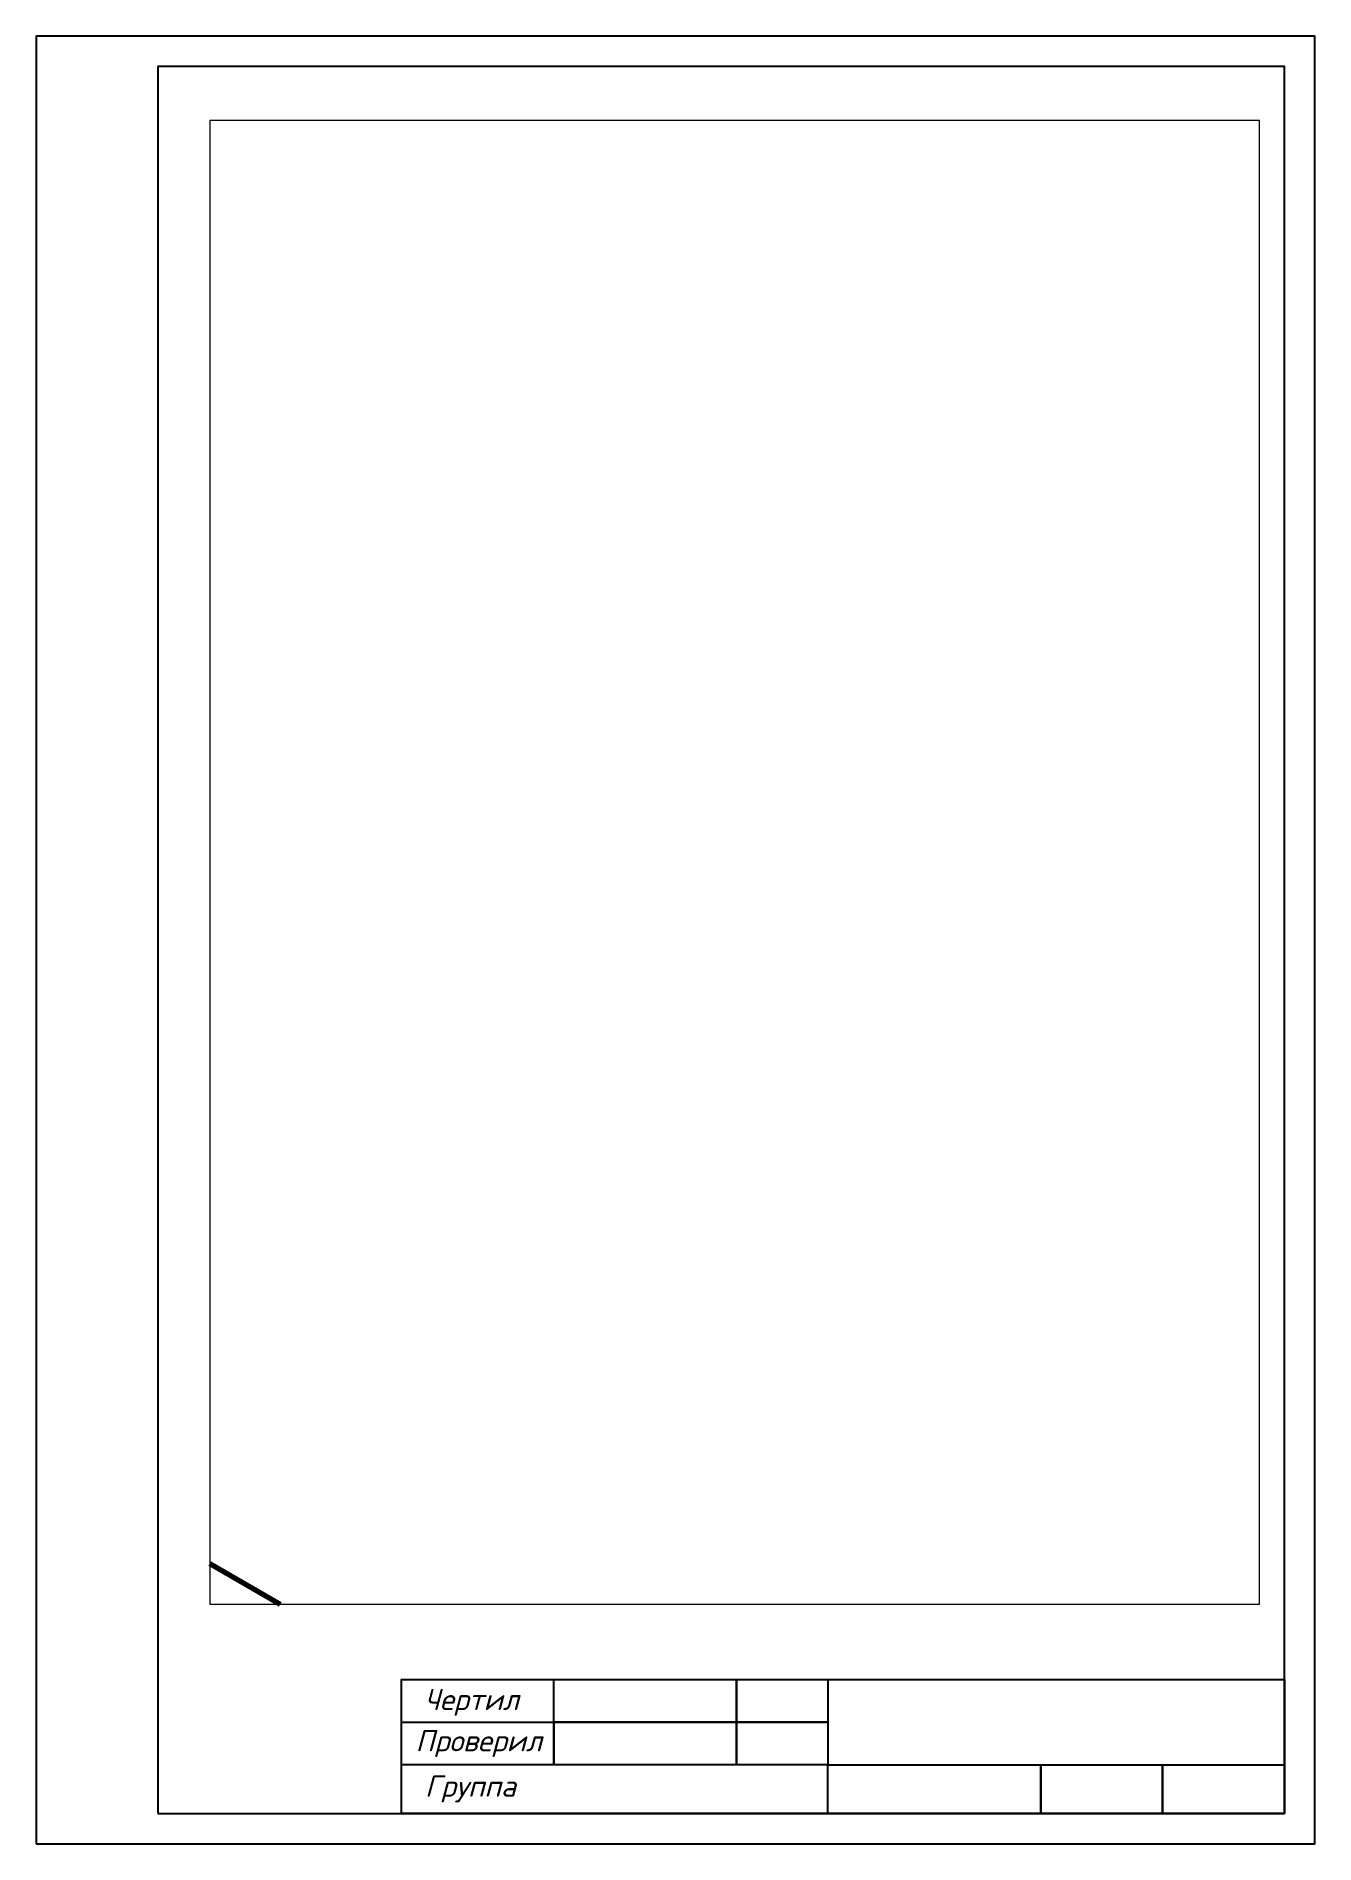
# Paper-space layout 'Лист1' of a CAD drawing. Header units: millimetres. Extents: x 0 to 210, y 0 to 297.
# The model-space entities are those that its viewports show. They can reach past a viewport. Long polylines and large blocks are cut down to what shows.
import ezdxf

# ---------------------------------------------------------------- set-up
doc = ezdxf.new("R2010")
doc.units = ezdxf.units.MM
doc.layers.add('Контур', color=7, linetype='Continuous', lineweight=70)
doc.styles.get("Standard").update_dxf_attribs({"font": 'isocpeui.ttf', "height": 3.5})

msp = doc.modelspace()

# ---------------------------------------------------------------- linework, layer by layer
at = {"layer": 'Контур'}
msp.add_line((0, 45), (43.3, 20), dxfattribs=at)

psp = doc.layouts.new('Лист1')

# ---------------------------------------------------------------- linework, layer by layer
for points in [[(0, 0), (210, 0), (210, 297), (0, 297)], [(20, 5), (205, 5), (205, 292), (20, 292)], [(205, 5), (60, 5), (60, 27), (205, 27)], [(85, 27), (115, 27), (115, 20), (85, 20)], [(115, 27), (130, 27), (130, 20), (115, 20)], [(60, 20), (85, 20), (85, 13), (60, 13)], [(85, 20), (115, 20), (115, 13), (85, 13)], [(115, 20), (130, 20), (130, 13), (115, 13)], [(130, 13), (165, 13), (165, 5), (130, 5)], [(165, 13), (185, 13), (185, 5), (165, 5)], [(185, 13), (205, 13), (205, 5), (185, 5)]]:
    psp.add_lwpolyline(points, close=True)

# ---------------------------------------------------------------- texts
for s, p in [('Чертил', (63.72, 21.98)), ('Проверил', (62.3, 15.2)), ('Группа', (63.85, 7.75))]:
    psp.add_text(s, height=3.5).set_placement(p)

# ---------------------------------------------------------------- viewports
at = {"layer": '0'}
psp.add_viewport(center=(114.71, 161.27), size=(172.41, 243.741), view_center_point=(181.62, 279.8), view_height=501.835, dxfattribs=at)

doc.saveas('drawing.dxf')
